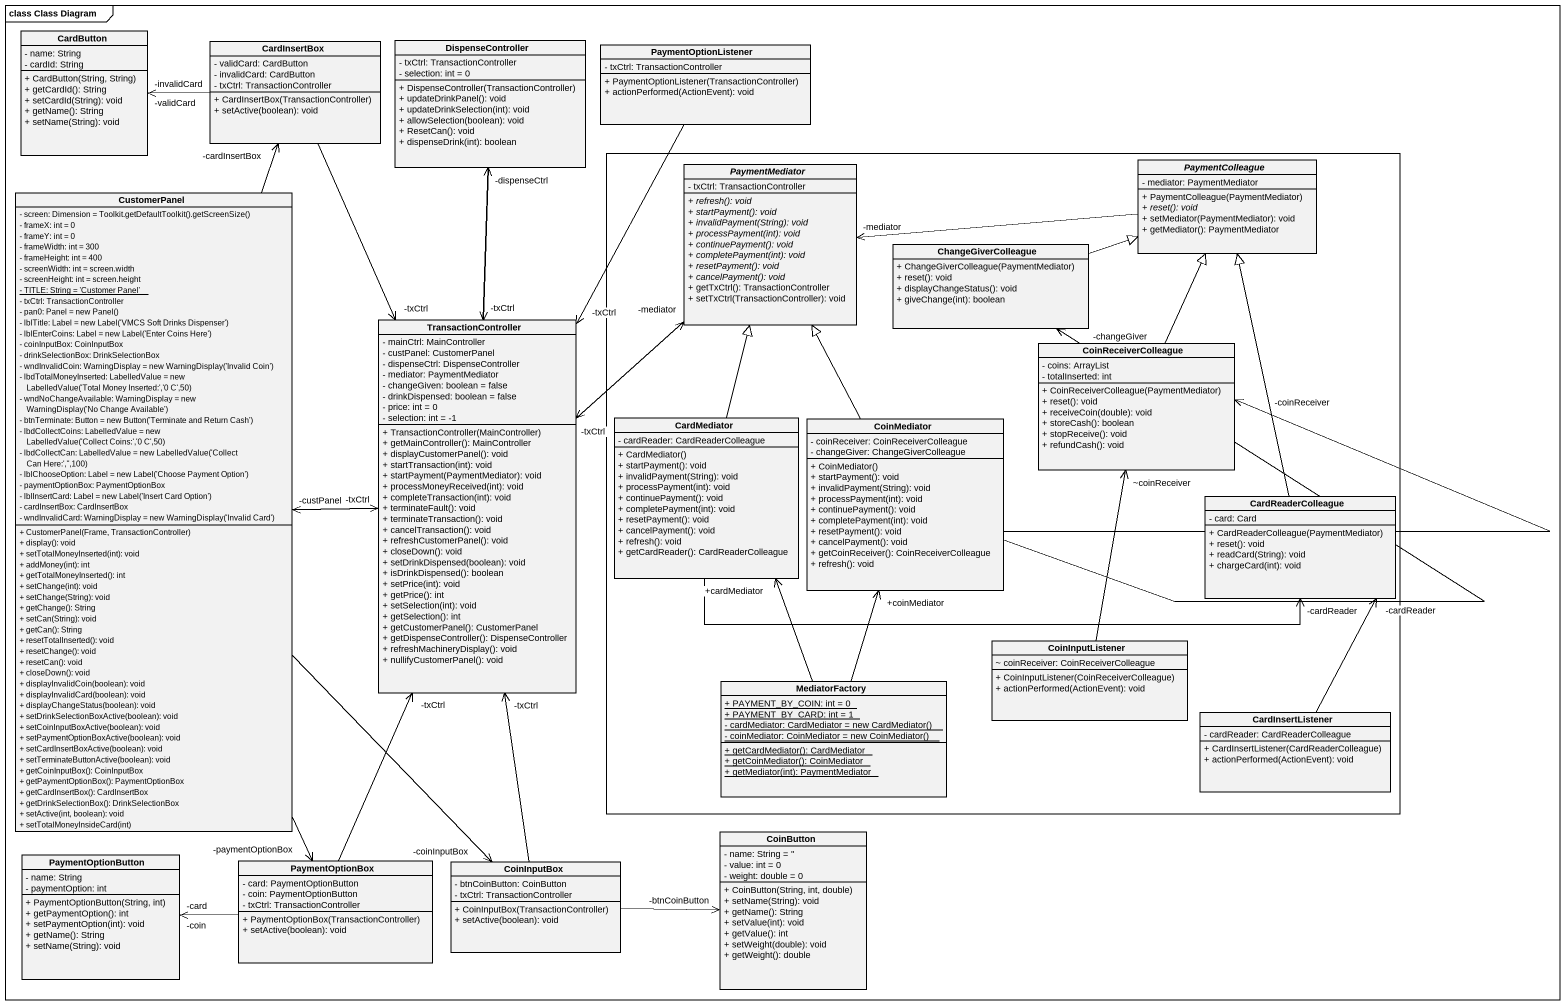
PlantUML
@startuml
mainframe class Class Diagram
hide circle
hide empty members
skinparam classAttributeIconSize 0
class CardButton {
  - name: String
  - cardId: String
  + CardButton(String, String)
  + getCardId(): String
  + setCardId(String): void
  + getName(): String
  + setName(String): void
}
class CardInsertBox {
  - validCard: CardButton
  - invalidCard: CardButton
  - txCtrl: TransactionController
  + CardInsertBox(TransactionController)
  + setActive(boolean): void
}
class DispenseController {
  - txCtrl: TransactionController
  - selection: int = 0
  + DispenseController(TransactionController)
  + updateDrinkPanel(): void
  + updateDrinkSelection(int): void
  + allowSelection(boolean): void
  + ResetCan(): void
  + dispenseDrink(int): boolean
}
class PaymentOptionListener {
  - txCtrl: TransactionController
  + PaymentOptionListener(TransactionController)
  + actionPerformed(ActionEvent): void
}
rectangle " " as rectangle1 {
  abstract class PaymentMediator {
    - txCtrl: TransactionController
    {abstract} + refresh(): void
    {abstract} + startPayment(): void
    {abstract} + invalidPayment(String): void
    {abstract} + processPayment(int): void
    {abstract} + continuePayment(): void
    {abstract} + completePayment(int): void
    {abstract} + resetPayment(): void
    {abstract} + cancelPayment(): void
    + getTxCtrl(): TransactionController
    + setTxCtrl(TransactionController): void
  }
  abstract class PaymentColleague {
    - mediator: PaymentMediator
    + PaymentColleague(PaymentMediator)
    {abstract} + reset(): void
    + setMediator(PaymentMediator): void
    + getMediator(): PaymentMediator
  }
  class ChangeGiverColleague {
    + ChangeGiverColleague(PaymentMediator)
    + reset(): void
    + displayChangeStatus(): void
    + giveChange(int): boolean
  }
  class CoinReceiverColleague {
    - coins: ArrayList
    - totalInserted: int
    + CoinReceiverColleague(PaymentMediator)
    + reset(): void
    + receiveCoin(double): void
    + storeCash(): boolean
    + stopReceive(): void
    + refundCash(): void
  }
  class CardMediator {
    - cardReader: CardReaderColleague
    + CardMediator()
    + startPayment(): void
    + invalidPayment(String): void
    + processPayment(int): void
    + continuePayment(): void
    + completePayment(int): void
    + resetPayment(): void
    + cancelPayment(): void
    + refresh(): void
    + getCardReader(): CardReaderColleague
  }
  class CoinMediator {
    - coinReceiver: CoinReceiverColleague
    - changeGiver: ChangeGiverColleague
    + CoinMediator()
    + startPayment(): void
    + invalidPayment(String): void
    + processPayment(int): void
    + continuePayment(): void
    + completePayment(int): void
    + resetPayment(): void
    + cancelPayment(): void
    + getCoinReceiver(): CoinReceiverColleague
    + refresh(): void
  }
  class CardReaderColleague {
    - card: Card
    + CardReaderColleague(PaymentMediator)
    + reset(): void
    + readCard(String): void
    + chargeCard(int): void
  }
  class CoinInputListener {
    ~ coinReceiver: CoinReceiverColleague
    + CoinInputListener(CoinReceiverColleague)
    + actionPerformed(ActionEvent): void
  }
  class MediatorFactory {
    {static} + PAYMENT_BY_COIN: int = 0
    {static} + PAYMENT_BY_CARD: int = 1
    {static} {field} - cardMediator: CardMediator = new CardMediator()
    {static} {field} - coinMediator: CoinMediator = new CoinMediator()
    {static} + getCardMediator(): CardMediator
    {static} + getCoinMediator(): CoinMediator
    {static} + getMediator(int): PaymentMediator
  }
  class CardInsertListener {
    - cardReader: CardReaderColleague
    + CardInsertListener(CardReaderColleague)
    + actionPerformed(ActionEvent): void
  }
}
class CustomerPanel {
  {field} - screen: Dimension = Toolkit.getDefaultToolkit().getScreenSize()
  - frameX: int = 0
  - frameY: int = 0
  - frameWidth: int = 300
  - frameHeight: int = 400
  - screenWidth: int = screen.width
  - screenHeight: int = screen.height
  {static} - TITLE: String = 'Customer Panel'
  - txCtrl: TransactionController
  {field} - pan0: Panel = new Panel()
  {field} - lblTitle: Label = new Label('VMCS Soft Drinks Dispenser')
  {field} - lblEnterCoins: Label = new Label('Enter Coins Here')
  - coinInputBox: CoinInputBox
  - drinkSelectionBox: DrinkSelectionBox
  {field} - wndInvalidCoin: WarningDisplay = new WarningDisplay('Invalid Coin')
  {field} - lbdTotalMoneyInserted: LabelledValue = new LabelledValue('Total Money Inserted:','0 C',50)
  {field} - wndNoChangeAvailable: WarningDisplay = new WarningDisplay('No Change Available')
  {field} - btnTerminate: Button = new Button('Terminate and Return Cash')
  {field} - lbdCollectCoins: LabelledValue = new LabelledValue('Collect Coins:','0 C',50)
  {field} - lbdCollectCan: LabelledValue = new LabelledValue('Collect Can Here:','',100)
  {field} - lblChooseOption: Label = new Label('Choose Payment Option')
  - paymentOptionBox: PaymentOptionBox
  {field} - lblInsertCard: Label = new Label('Insert Card Option')
  - cardInsertBox: CardInsertBox
  {field} - wndInvalidCard: WarningDisplay = new WarningDisplay('Invalid Card')
  + CustomerPanel(Frame, TransactionController)
  + display(): void
  + setTotalMoneyInserted(int): void
  + addMoney(int): int
  + getTotalMoneyInserted(): int
  + setChange(int): void
  + setChange(String): void
  + getChange(): String
  + setCan(String): void
  + getCan(): String
  + resetTotalInserted(): void
  + resetChange(): void
  + resetCan(): void
  + closeDown(): void
  + displayInvalidCoin(boolean): void
  + displayInvalidCard(boolean): void
  + displayChangeStatus(boolean): void
  + setDrinkSelectionBoxActive(boolean): void
  + setCoinInputBoxActive(boolean): void
  + setPaymentOptionBoxActive(boolean): void
  + setCardInsertBoxActive(boolean): void
  + setTerminateButtonActive(boolean): void
  + getCoinInputBox(): CoinInputBox
  + getPaymentOptionBox(): PaymentOptionBox
  + getCardInsertBox(): CardInsertBox
  + getDrinkSelectionBox(): DrinkSelectionBox
  + setActive(int, boolean): void
  + setTotalMoneyInsideCard(int)
}
class TransactionController {
  - mainCtrl: MainController
  - custPanel: CustomerPanel
  - dispenseCtrl: DispenseController
  - mediator: PaymentMediator
  - changeGiven: boolean = false
  - drinkDispensed: boolean = false
  - price: int = 0
  - selection: int = -1
  + TransactionController(MainController)
  + getMainController(): MainController
  + displayCustomerPanel(): void
  + startTransaction(int): void
  + startPayment(PaymentMediator): void
  + processMoneyReceived(int): void
  + completeTransaction(int): void
  + terminateFault(): void
  + terminateTransaction(): void
  + cancelTransaction(): void
  + refreshCustomerPanel(): void
  + closeDown(): void
  + setDrinkDispensed(boolean): void
  + isDrinkDispensed(): boolean
  + setPrice(int): void
  + getPrice(): int
  + setSelection(int): void
  + getSelection(): int
  + getCustomerPanel(): CustomerPanel
  + getDispenseController(): DispenseController
  + refreshMachineryDisplay(): void
  + nullifyCustomerPanel(): void
}
class PaymentOptionButton {
  - name: String
  - paymentOption: int
  + PaymentOptionButton(String, int)
  + getPaymentOption(): int
  + setPaymentOption(int): void
  + getName(): String
  + setName(String): void
}
class CoinButton {
  - name: String = ''
  - value: int = 0
  - weight: double = 0
  + CoinButton(String, int, double)
  + setName(String): void
  + getName(): String
  + setValue(int): void
  + getValue(): int
  + setWeight(double): void
  + getWeight(): double
}
class PaymentOptionBox {
  - card: PaymentOptionButton
  - coin: PaymentOptionButton
  - txCtrl: TransactionController
  + PaymentOptionBox(TransactionController)
  + setActive(boolean): void
}
class CoinInputBox {
  - btnCoinButton: CoinButton
  - txCtrl: TransactionController
  + CoinInputBox(TransactionController)
  + setActive(boolean): void
}
CardInsertBox -left-> "-invalidCard" CardButton
CardInsertBox -left-> "-validCard" CardButton
CardInsertBox --> "-txCtrl" TransactionController
DispenseController --> "-txCtrl" TransactionController
PaymentOptionListener --> "-txCtrl" TransactionController
CustomerPanel -up-> "-cardInsertBox" CardInsertBox
CustomerPanel -right-> "-txCtrl" TransactionController
CustomerPanel --> "-paymentOptionBox" PaymentOptionBox
CustomerPanel --> "-coinInputBox" CoinInputBox
PaymentMediator --> "-txCtrl" TransactionController
PaymentColleague -left-> "-mediator" PaymentMediator
ChangeGiverColleague -right-|> PaymentColleague
TransactionController -up-> "-dispenseCtrl" DispenseController
TransactionController -left-> "-custPanel" CustomerPanel
TransactionController -up-> "-mediator" PaymentMediator
CoinReceiverColleague -up-|> PaymentColleague
CardMediator -up-|> PaymentMediator
CardMediator -right-> "-cardReader" CardReaderColleague
CoinMediator -up-|> PaymentMediator
CoinMediator -up-> "-changeGiver" ChangeGiverColleague
CoinMediator -right-> "-coinReceiver" CoinReceiverColleague
CardReaderColleague -up-|> PaymentColleague
CoinInputListener -up-> "~coinReceiver" CoinReceiverColleague
MediatorFactory -up-> "+cardMediator" CardMediator
MediatorFactory -up-> "+coinMediator" CoinMediator
CardInsertListener -up-> "-cardReader" CardReaderColleague
PaymentOptionBox -up-> "-txCtrl" TransactionController
PaymentOptionBox -left-> "-card" PaymentOptionButton
PaymentOptionBox -left-> "-coin" PaymentOptionButton
CoinInputBox -up-> "-txCtrl" TransactionController
CoinInputBox -right-> "-btnCoinButton" CoinButton
@enduml
